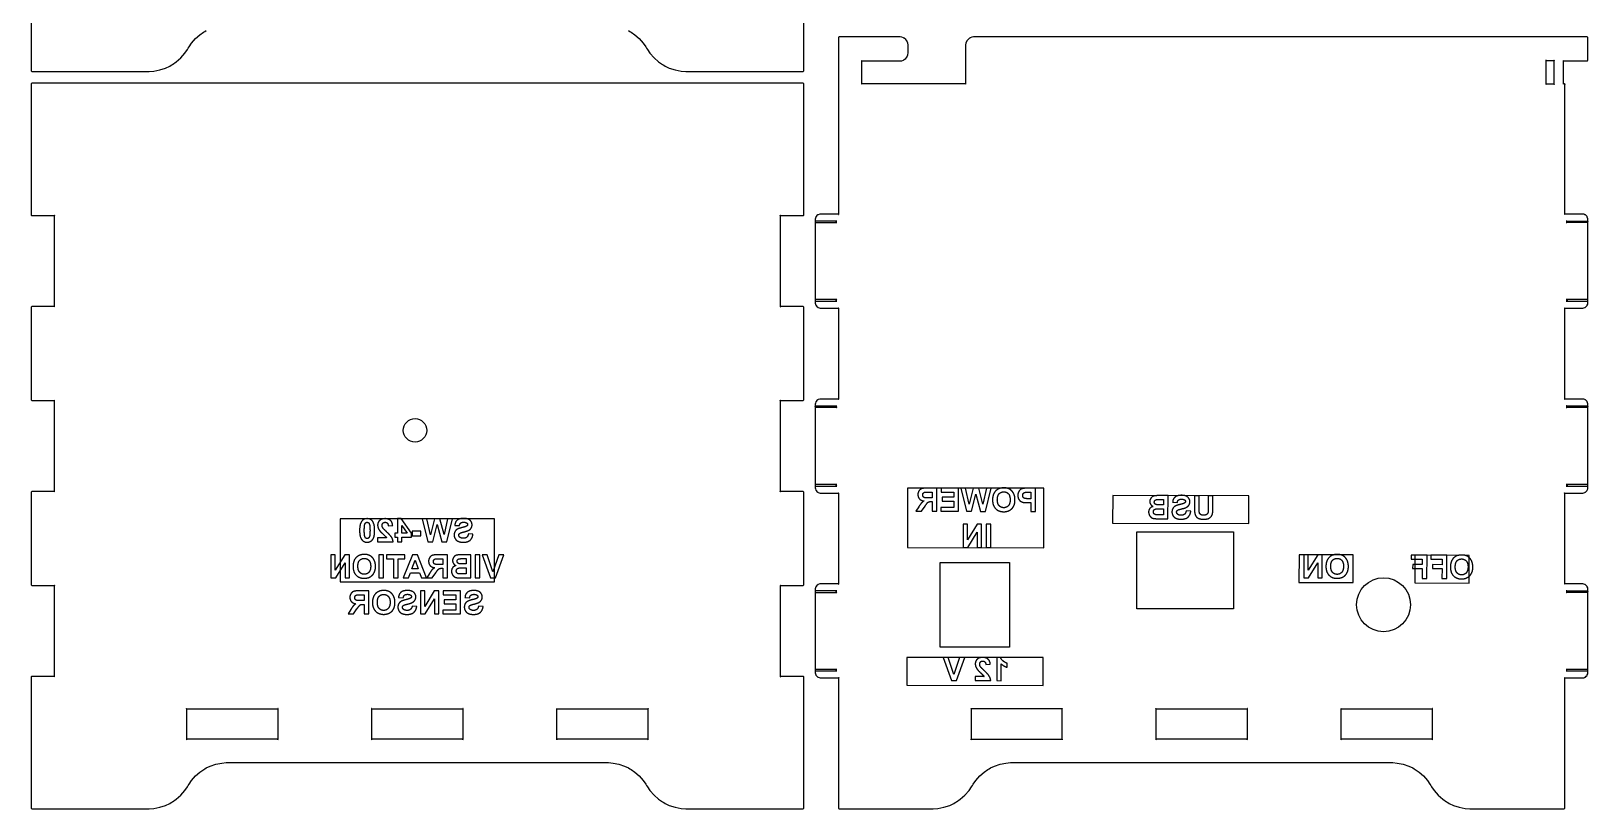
# Model space of a CAD drawing. Header units: millimetres. Extents: x 10 to 212, y 10 to 409.
# Drawn here: x 10 to 211.9, y 10 to 111 of the extents above; entities that cross this region are included whole.
import ezdxf

# ---------------------------------------------------------------- set-up
doc = ezdxf.new("R2010")
doc.units = ezdxf.units.MM
doc.layers.get('0').update_dxf_attribs({"linetype": 'CONTINUOUS'})

msp = doc.modelspace()

# ---------------------------------------------------------------- linework, layer by layer
for p, q in [((127.46, 51.63), (126.19, 51.63)), ((126.39, 51.13), (126.86, 51.13)), ((126.86, 51.13), (126.86, 50.36)), ((127.46, 48.63), (127.46, 51.63)), ((130.26, 51.63), (128.04, 51.63)), ((128.04, 51.63), (128.04, 51.12)), ((128.04, 51.12), (129.66, 51.12)), ((129.66, 51.12), (129.65, 50.46)), ((130.26, 48.63), (130.26, 51.63)), ((131.18, 51.63), (130.57, 51.63)), ((130.57, 51.63), (131.3, 48.63)), ((131.64, 49.53), (131.18, 51.63)), ((132.17, 51.63), (131.64, 49.53)), ((131.94, 48.63), (132.54, 50.87)), ((132.89, 51.62), (132.17, 51.63)), ((132.54, 50.87), (133.13, 48.62)), ((133.43, 49.56), (132.89, 51.62)), ((133.89, 51.62), (133.43, 49.56)), ((133.79, 48.62), (134.51, 51.62)), ((134.51, 51.62), (133.89, 51.62)), ((140.27, 51.61), (139.3, 51.62)), ((139.37, 51.11), (139.67, 51.11)), ((139.67, 51.11), (139.67, 50.26)), ((140.27, 48.61), (140.27, 51.61)), ((157.45, 50.66), (156.25, 50.66)), ((157.44, 47.66), (157.45, 50.66)), ((160.89, 50.65), (160.88, 49.07)), ((161.49, 50.65), (160.89, 50.65)), ((161.49, 48.99), (161.49, 50.65)), ((163.28, 50.64), (162.67, 50.64)), ((162.67, 50.64), (162.67, 49.02)), ((163.27, 49.04), (163.28, 50.64)), ((125.13, 49.22), (124.76, 48.64)), ((124.76, 48.64), (125.49, 48.64)), ((125.49, 48.64), (125.93, 49.29)), ((126.86, 50.36), (126.41, 50.37)), ((126.73, 49.89), (126.86, 49.89)), ((126.86, 49.89), (126.85, 48.63)), ((126.85, 48.63), (127.46, 48.63)), ((129.65, 49.13), (127.98, 49.14)), ((127.98, 49.14), (127.98, 48.63)), ((127.98, 48.63), (130.26, 48.63)), ((129.65, 50.46), (128.15, 50.46)), ((128.15, 50.46), (128.15, 49.95)), ((128.15, 49.95), (129.65, 49.95)), ((129.65, 49.95), (129.65, 49.13)), ((131.3, 48.63), (131.94, 48.63)), ((133.13, 48.62), (133.79, 48.62)), ((139.27, 49.75), (139.66, 49.75)), ((139.67, 50.26), (139.33, 50.26)), ((139.66, 49.75), (139.66, 48.62)), ((139.66, 48.62), (140.27, 48.61)), ((156.35, 48.96), (156.84, 48.96)), ((156.84, 49.46), (156.44, 49.46)), ((156.5, 50.16), (156.84, 50.16)), ((156.84, 50.16), (156.84, 49.46)), ((156.84, 48.96), (156.84, 48.16)), ((158.05, 49.8), (158.65, 49.77)), ((160.4, 48.63), (159.81, 48.68)), ((56.31, 46.73), (56.89, 46.79)), ((58.01, 47.67), (57.53, 47.67)), ((57.53, 47.67), (57.53, 45.77)), ((59.31, 45.77), (58.01, 47.67)), ((58.08, 45.77), (58.08, 46.8)), ((58.08, 46.8), (58.77, 45.77)), ((61.32, 47.66), (60.71, 47.66)), ((60.71, 47.66), (61.43, 44.66)), ((61.78, 45.57), (61.32, 47.66)), ((62.3, 47.66), (61.78, 45.57)), ((62.08, 44.66), (62.67, 46.9)), ((63.02, 47.66), (62.3, 47.66)), ((62.67, 46.9), (63.27, 44.66)), ((63.57, 45.6), (63.02, 47.66)), ((64.02, 47.66), (63.57, 45.6)), ((63.93, 44.66), (64.64, 47.66)), ((64.64, 47.66), (64.02, 47.66)), ((64.95, 46.8), (65.55, 46.78)), ((131.46, 46.94), (130.89, 46.95)), ((130.89, 46.95), (130.89, 43.95)), ((132.69, 46.94), (131.45, 44.94)), ((131.45, 44.94), (131.46, 46.94)), ((133.27, 46.94), (132.69, 46.94)), ((133.27, 43.94), (133.27, 46.94)), ((133.86, 46.94), (133.85, 43.94)), ((134.46, 46.94), (133.86, 46.94)), ((134.46, 43.94), (134.46, 46.94)), ((156.84, 48.16), (156.28, 48.16)), ((156.42, 47.66), (157.44, 47.66)), ((54.94, 45.2), (54.94, 44.66)), ((56.08, 45.2), (54.94, 45.2)), ((54.94, 44.66), (56.95, 44.66)), ((57.53, 45.77), (57.16, 45.77)), ((57.16, 45.77), (57.16, 45.27)), ((57.16, 45.27), (57.53, 45.27)), ((57.53, 45.27), (57.53, 44.66)), ((57.53, 44.66), (58.08, 44.66)), ((58.77, 45.77), (58.08, 45.77)), ((58.08, 44.66), (58.08, 45.27)), ((58.08, 45.27), (59.31, 45.27)), ((59.31, 45.27), (59.31, 45.77)), ((60.55, 46.04), (59.42, 46.04)), ((59.42, 46.04), (59.42, 45.46)), ((59.42, 45.46), (60.55, 45.46)), ((60.55, 45.46), (60.55, 46.04)), ((61.43, 44.66), (62.08, 44.66)), ((63.27, 44.66), (63.93, 44.66)), ((67.3, 45.64), (66.71, 45.7)), ((131.5, 43.94), (132.71, 45.9)), ((132.71, 45.9), (132.71, 43.94)), ((49.45, 42.98), (48.89, 42.98)), ((48.89, 42.98), (48.89, 39.98)), ((50.68, 42.98), (49.45, 40.98)), ((49.45, 40.98), (49.45, 42.98)), ((51.27, 42.98), (50.68, 42.98)), ((51.27, 39.98), (51.27, 42.98)), ((55.72, 42.98), (55.11, 42.98)), ((55.11, 42.98), (55.11, 39.98)), ((55.72, 39.98), (55.72, 42.98)), ((58.48, 42.98), (56.09, 42.98)), ((56.09, 42.98), (56.09, 42.47)), ((56.09, 42.47), (56.98, 42.47)), ((56.98, 42.47), (56.98, 39.98)), ((57.59, 39.98), (57.59, 42.47)), ((57.59, 42.47), (58.48, 42.47)), ((59.47, 42.98), (58.27, 39.98)), ((58.48, 42.47), (58.48, 42.98)), ((60.11, 42.98), (59.47, 42.98)), ((61.28, 39.98), (60.11, 42.98)), ((64, 42.98), (62.73, 42.98)), ((62.92, 42.47), (63.4, 42.47)), ((63.4, 42.47), (63.4, 41.71)), ((64, 39.98), (64, 42.98)), ((67.03, 42.98), (65.83, 42.98)), ((66.07, 42.48), (66.42, 42.48)), ((66.42, 42.48), (66.42, 41.79)), ((67.03, 39.98), (67.03, 42.98)), ((68.21, 42.98), (67.61, 42.98)), ((67.61, 42.98), (67.61, 39.98)), ((68.21, 39.98), (68.21, 42.98)), ((69.15, 42.98), (68.5, 42.98)), ((68.5, 42.98), (69.58, 39.98)), ((69.88, 40.76), (69.15, 42.98)), ((70.64, 42.98), (69.88, 40.76)), ((70.22, 39.98), (71.3, 42.98)), ((71.3, 42.98), (70.64, 42.98)), ((130.89, 43.95), (131.5, 43.94)), ((132.71, 43.94), (133.27, 43.94)), ((133.85, 43.94), (134.46, 43.94)), ((175.07, 42.99), (175.06, 39.99)), ((175.63, 42.99), (175.07, 42.99)), ((175.63, 40.98), (175.63, 42.99)), ((176.86, 42.98), (175.63, 40.98)), ((177.45, 42.98), (176.86, 42.98)), ((177.44, 39.98), (177.45, 42.98)), ((191.04, 42.91), (188.98, 42.92)), ((188.98, 42.92), (188.98, 42.41)), ((188.98, 42.41), (190.43, 42.41)), ((190.43, 42.41), (190.43, 41.7)), ((191.03, 39.91), (191.04, 42.91)), ((193.6, 42.91), (191.54, 42.91)), ((191.54, 42.91), (191.54, 42.41)), ((191.54, 42.41), (192.99, 42.4)), ((192.99, 42.4), (192.99, 41.69)), ((193.59, 39.91), (193.6, 42.91)), ((49.5, 39.98), (50.71, 41.94)), ((50.71, 41.94), (50.71, 39.98)), ((58.93, 39.98), (59.19, 40.66)), ((59.19, 40.66), (60.39, 40.66)), ((59.39, 41.17), (59.8, 42.28)), ((60.21, 41.17), (59.39, 41.17)), ((59.8, 42.28), (60.21, 41.17)), ((60.39, 40.66), (60.64, 39.98)), ((61.67, 40.57), (61.3, 39.98)), ((62.03, 39.98), (62.47, 40.63)), ((63.4, 41.71), (62.95, 41.71)), ((63.27, 41.23), (63.4, 41.23)), ((63.4, 41.23), (63.4, 39.98)), ((66.42, 40.49), (65.86, 40.49)), ((65.93, 41.29), (66.42, 41.29)), ((66.42, 41.79), (66.03, 41.79)), ((66.42, 41.29), (66.42, 40.49)), ((175.67, 39.99), (176.89, 41.94)), ((176.89, 41.94), (176.88, 39.98)), ((189.18, 41.7), (189.17, 41.2)), ((189.17, 41.2), (190.43, 41.19)), ((190.43, 41.7), (189.18, 41.7)), ((190.43, 41.19), (190.42, 39.92)), ((191.74, 41.7), (191.73, 41.19)), ((191.73, 41.19), (192.99, 41.18)), ((192.99, 41.69), (191.74, 41.7)), ((192.99, 41.18), (192.98, 39.91)), ((48.89, 39.98), (49.5, 39.98)), ((50.71, 39.98), (51.27, 39.98)), ((55.11, 39.98), (55.72, 39.98)), ((56.98, 39.98), (57.59, 39.98)), ((58.27, 39.98), (58.93, 39.98)), ((60.64, 39.98), (61.28, 39.98)), ((61.3, 39.98), (62.03, 39.98)), ((63.4, 39.98), (64, 39.98)), ((66.01, 39.98), (67.03, 39.98)), ((67.61, 39.98), (68.21, 39.98)), ((69.58, 39.98), (70.22, 39.98)), ((175.06, 39.99), (175.67, 39.99)), ((176.88, 39.98), (177.44, 39.98)), ((190.42, 39.92), (191.03, 39.91)), ((192.98, 39.91), (193.59, 39.91)), ((53.8, 38.3), (52.52, 38.3)), ((52.72, 37.79), (53.19, 37.79)), ((53.19, 37.03), (52.74, 37.03)), ((53.07, 36.55), (53.19, 36.55)), ((53.19, 37.79), (53.19, 37.03)), ((53.19, 36.55), (53.19, 35.3)), ((53.8, 35.3), (53.8, 38.3)), ((57.65, 37.44), (58.26, 37.41)), ((61.06, 38.3), (60.49, 38.3)), ((60.49, 38.3), (60.49, 35.3)), ((62.28, 38.3), (61.06, 36.29)), ((61.06, 36.29), (61.06, 38.3)), ((61.1, 35.3), (62.31, 37.25)), ((62.87, 38.3), (62.28, 38.3)), ((62.31, 37.25), (62.31, 35.3)), ((62.87, 35.3), (62.87, 38.3)), ((65.67, 38.3), (63.45, 38.3)), ((63.45, 38.3), (63.45, 37.79)), ((63.45, 37.79), (65.07, 37.79)), ((65.07, 37.13), (63.56, 37.13)), ((63.56, 37.13), (63.56, 36.62)), ((63.56, 36.62), (65.07, 36.62)), ((65.07, 37.79), (65.07, 37.13)), ((65.07, 36.62), (65.07, 35.8)), ((65.67, 35.3), (65.67, 38.3)), ((66.27, 37.44), (66.88, 37.41)), ((51.46, 35.88), (51.1, 35.3)), ((51.1, 35.3), (51.82, 35.3)), ((51.82, 35.3), (52.26, 35.95)), ((53.19, 35.3), (53.8, 35.3)), ((60.01, 36.27), (59.42, 36.33)), ((60.49, 35.3), (61.1, 35.3)), ((62.31, 35.3), (62.87, 35.3)), ((65.07, 35.8), (63.39, 35.8)), ((63.39, 35.8), (63.39, 35.3)), ((63.39, 35.3), (65.67, 35.3)), ((68.62, 36.27), (68.03, 36.33)), ((128.93, 29.66), (128.28, 29.66)), ((128.28, 29.66), (129.35, 26.66)), ((129.66, 27.44), (128.93, 29.66)), ((130.42, 29.66), (129.66, 27.44)), ((130, 26.66), (131.08, 29.65)), ((131.08, 29.65), (130.42, 29.66)), ((133.82, 28.72), (134.4, 28.77)), ((135.72, 29.66), (135.25, 29.66)), ((135.25, 29.66), (135.25, 26.65)), ((135.82, 26.64), (135.82, 28.81)), ((136.57, 28.37), (136.57, 28.9)), ((129.35, 26.66), (130, 26.66)), ((132.44, 27.19), (132.44, 26.65)), ((133.59, 27.18), (132.44, 27.19)), ((132.44, 26.65), (134.46, 26.65)), ((135.25, 26.65), (135.82, 26.64))]:
    msp.add_line(p, q)
for points in [[(10, 122.8), (10, 105.8), (10, 105.78), (10.03, 105.73), (10.08, 105.7), (10.1, 105.7), (13.1, 105.7), (25.1, 105.7), (25.3, 105.7), (25.9, 105.75), (26.68, 105.91), (27.43, 106.16), (27.98, 106.42), (28.15, 106.52), (28.32, 106.62), (28.81, 106.96), (29.41, 107.49), (29.94, 108.09), (30.28, 108.58), (30.38, 108.75), (30.48, 108.92), (30.81, 109.39), (31.32, 109.97), (31.9, 110.48), (32.37, 110.81), (32.54, 110.91), (32.71, 111.01)], [(87.49, 111.01), (87.66, 110.91), (87.83, 110.81), (88.3, 110.48), (88.88, 109.97), (89.39, 109.39), (89.72, 108.92), (89.82, 108.75), (89.92, 108.58), (90.26, 108.09), (90.79, 107.49), (91.38, 106.96), (91.88, 106.62), (92.05, 106.52), (92.22, 106.42), (92.77, 106.16), (93.52, 105.91), (94.3, 105.75), (94.9, 105.7), (95.1, 105.7), (107.1, 105.7), (110.1, 105.7), (110.12, 105.7), (110.17, 105.73), (110.2, 105.78), (110.2, 105.8), (110.2, 122.8)]]:
    msp.add_lwpolyline(points)
for points in [[(208.89, 27), (208.9, 27), (211.2, 27), (211.24, 27), (211.38, 27.02), (211.52, 27.08), (211.55, 27.09), (211.58, 27.11), (211.69, 27.21), (211.79, 27.32), (211.81, 27.35), (211.82, 27.38), (211.88, 27.52), (211.9, 27.66), (211.9, 27.7), (211.9, 28), (211.9, 38.2), (211.9, 38.18), (211.87, 38.13), (211.82, 38.1), (211.8, 38.1), (209.1, 38.1), (209.11, 38.1), (209.15, 38.11), (209.15, 38.11), (209.15, 38.12), (209.18, 38.15), (209.19, 38.15), (209.19, 38.15), (209.2, 38.19), (209.2, 38.2), (209.2, 38.21), (209.19, 38.25), (209.19, 38.25), (209.18, 38.25), (209.15, 38.28), (209.15, 38.29), (209.15, 38.29), (209.11, 38.3), (209.1, 38.3), (211.8, 38.3), (211.82, 38.3), (211.87, 38.27), (211.9, 38.22), (211.9, 38.2), (211.9, 38.5), (211.9, 38.55), (211.88, 38.68), (211.82, 38.82), (211.81, 38.85), (211.79, 38.88), (211.69, 39), (211.58, 39.09), (211.55, 39.11), (211.52, 39.12), (211.38, 39.18), (211.24, 39.2), (211.2, 39.2), (208.9, 39.2), (208.9, 51), (208.89, 51), (208.86, 51.01), (208.86, 51.04), (208.88, 51.04), (208.9, 51.01), (208.9, 51), (211.2, 51), (211.24, 51), (211.38, 51.02), (211.52, 51.08), (211.55, 51.09), (211.58, 51.11), (211.69, 51.2), (211.79, 51.32), (211.81, 51.35), (211.82, 51.38), (211.88, 51.52), (211.9, 51.66), (211.9, 51.7), (211.9, 52), (211.9, 62.2), (211.9, 62.18), (211.87, 62.13), (211.82, 62.1), (211.8, 62.1), (209.1, 62.1), (209.11, 62.1), (209.15, 62.11), (209.15, 62.11), (209.15, 62.12), (209.18, 62.15), (209.19, 62.15), (209.19, 62.15), (209.2, 62.19), (209.2, 62.2), (209.2, 62.21), (209.19, 62.25), (209.19, 62.25), (209.18, 62.25), (209.15, 62.28), (209.15, 62.29), (209.15, 62.29), (209.11, 62.3), (209.1, 62.3), (211.8, 62.3), (211.82, 62.3), (211.87, 62.27), (211.9, 62.22), (211.9, 62.2), (211.9, 62.5), (211.9, 62.59), (211.82, 62.82), (211.81, 62.85), (211.79, 62.88), (211.69, 63), (211.58, 63.09), (211.55, 63.11), (211.52, 63.12), (211.38, 63.18), (211.24, 63.2), (211.2, 63.2), (208.9, 63.2), (208.9, 75), (211.2, 75), (211.24, 75), (211.38, 75.02), (211.52, 75.08), (211.55, 75.09), (211.58, 75.11), (211.69, 75.21), (211.79, 75.32), (211.81, 75.35), (211.82, 75.38), (211.88, 75.52), (211.9, 75.66), (211.9, 75.7), (211.9, 76), (211.9, 76.02), (211.87, 76.07), (211.82, 76.1), (211.8, 76.1), (209.1, 76.1), (209.11, 76.1), (209.15, 76.09), (209.15, 76.09), (209.15, 76.09), (209.18, 76.05), (209.19, 76.05), (209.19, 76.05), (209.2, 76.01), (209.2, 76), (209.2, 75.99), (209.19, 75.95), (209.19, 75.95), (209.18, 75.95), (209.15, 75.92), (209.15, 75.91), (209.15, 75.91), (209.11, 75.9), (209.1, 75.9), (211.8, 75.9), (211.82, 75.9), (211.87, 75.93), (211.9, 75.98), (211.9, 76), (211.9, 86.2), (211.9, 86.18), (211.87, 86.13), (211.82, 86.1), (211.8, 86.1), (209.1, 86.1), (209.11, 86.1), (209.15, 86.11), (209.15, 86.11), (209.15, 86.12), (209.18, 86.15), (209.19, 86.15), (209.19, 86.15), (209.2, 86.19), (209.2, 86.2), (209.2, 86.21), (209.19, 86.25), (209.19, 86.25), (209.18, 86.25), (209.15, 86.29), (209.15, 86.29), (209.15, 86.29), (209.11, 86.3), (209.1, 86.3), (211.8, 86.3), (211.82, 86.3), (211.87, 86.27), (211.9, 86.22), (211.9, 86.2), (211.9, 86.5), (211.9, 86.59), (211.82, 86.82), (211.81, 86.85), (211.79, 86.88), (211.69, 87), (211.58, 87.09), (211.55, 87.11), (211.52, 87.12), (211.38, 87.18), (211.24, 87.2), (211.2, 87.2), (208.9, 87.2), (208.89, 87.2), (208.86, 87.19), (208.86, 87.16), (208.88, 87.16), (208.9, 87.19), (208.9, 87.2), (208.9, 104.1), (208.9, 104.03), (208.9, 104.04), (208.87, 104.1), (208.82, 104.12), (208.8, 104.12), (208.75, 104.12), (208.75, 107.08), (208.75, 107.09), (208.73, 107.12), (208.71, 107.11), (208.71, 107.09), (208.74, 107.08), (208.75, 107.08), (211.8, 107.08), (211.82, 107.08), (211.87, 107.11), (211.9, 107.16), (211.9, 107.18), (211.9, 110.1), (211.9, 110.12), (211.87, 110.17), (211.82, 110.2), (211.8, 110.2), (132.3, 110.2), (132.23, 110.2), (132.01, 110.16), (131.79, 110.08), (131.75, 110.05), (131.71, 110.03), (131.52, 109.88), (131.37, 109.69), (131.35, 109.65), (131.32, 109.61), (131.24, 109.39), (131.2, 109.17), (131.2, 109.1), (131.2, 104.12), (117.75, 104.12), (117.74, 104.12), (117.71, 104.11), (117.71, 104.09), (117.73, 104.08), (117.75, 104.12), (117.75, 104.12), (117.75, 107.08), (122.65, 107.08), (122.72, 107.08), (122.94, 107.11), (123.16, 107.2), (123.2, 107.22), (123.24, 107.25), (123.43, 107.4), (123.58, 107.58), (123.6, 107.63), (123.63, 107.67), (123.71, 107.89), (123.75, 108.11), (123.75, 108.18), (123.75, 109.1), (123.75, 109.17), (123.71, 109.39), (123.63, 109.61), (123.6, 109.65), (123.58, 109.69), (123.43, 109.88), (123.24, 110.03), (123.2, 110.05), (123.16, 110.08), (122.94, 110.16), (122.72, 110.2), (122.65, 110.2), (114.8, 110.2), (114.78, 110.2), (114.73, 110.17), (114.7, 110.12), (114.7, 110.1), (114.7, 104.1), (114.7, 87.2), (112.4, 87.2), (112.31, 87.2), (112.08, 87.12), (112.05, 87.11), (112.02, 87.09), (111.91, 87), (111.81, 86.88), (111.79, 86.85), (111.78, 86.82), (111.72, 86.68), (111.7, 86.54), (111.7, 86.5), (111.7, 86.2), (111.7, 86.18), (111.73, 86.13), (111.78, 86.1), (111.8, 86.1), (114.5, 86.1), (114.49, 86.1), (114.45, 86.11), (114.45, 86.11), (114.45, 86.12), (114.41, 86.15), (114.41, 86.15), (114.41, 86.15), (114.4, 86.19), (114.4, 86.2), (114.4, 86.21), (114.41, 86.25), (114.41, 86.25), (114.41, 86.25), (114.45, 86.29), (114.45, 86.29), (114.45, 86.29), (114.49, 86.3), (114.5, 86.3), (111.8, 86.3), (111.78, 86.3), (111.73, 86.27), (111.7, 86.22), (111.7, 86.2), (111.7, 76), (111.7, 75.7), (111.7, 75.66), (111.72, 75.52), (111.78, 75.38), (111.79, 75.35), (111.81, 75.32), (111.91, 75.21), (112.02, 75.11), (112.05, 75.09), (112.08, 75.08), (112.32, 75), (112.4, 75), (114.7, 75), (114.7, 75.01), (114.71, 75.04), (114.74, 75.04), (114.74, 75.02), (114.71, 75), (114.7, 75), (114.7, 63.2), (112.4, 63.2), (112.31, 63.2), (112.08, 63.12), (112.05, 63.11), (112.02, 63.09), (111.91, 63), (111.81, 62.88), (111.79, 62.85), (111.78, 62.82), (111.72, 62.68), (111.7, 62.55), (111.7, 62.5), (111.7, 62.2), (111.7, 62.22), (111.73, 62.27), (111.78, 62.3), (111.8, 62.3), (114.5, 62.3), (114.49, 62.3), (114.45, 62.29), (114.45, 62.29), (114.45, 62.28), (114.41, 62.25), (114.41, 62.25), (114.41, 62.25), (114.4, 62.21), (114.4, 62.2), (114.4, 62.19), (114.41, 62.15), (114.41, 62.15), (114.41, 62.15), (114.45, 62.12), (114.45, 62.11), (114.45, 62.11), (114.49, 62.1), (114.5, 62.1), (111.8, 62.1), (111.78, 62.1), (111.73, 62.13), (111.7, 62.18), (111.7, 62.2), (111.7, 52), (111.7, 51.98), (111.73, 51.93), (111.78, 51.9), (111.8, 51.9), (114.5, 51.9), (114.49, 51.9), (114.45, 51.91), (114.45, 51.91), (114.45, 51.92), (114.41, 51.95), (114.41, 51.95), (114.41, 51.95), (114.4, 51.99), (114.4, 52), (114.4, 52.01), (114.41, 52.05), (114.41, 52.05), (114.41, 52.05), (114.45, 52.09), (114.45, 52.09), (114.45, 52.09), (114.49, 52.1), (114.5, 52.1), (111.8, 52.1), (111.78, 52.1), (111.73, 52.07), (111.7, 52.02), (111.7, 52), (111.7, 51.7), (111.7, 51.66), (111.72, 51.52), (111.78, 51.38), (111.79, 51.35), (111.81, 51.32), (111.91, 51.2), (112.02, 51.11), (112.05, 51.09), (112.08, 51.08), (112.32, 51), (112.4, 51), (114.7, 51), (114.7, 51.01), (114.71, 51.04), (114.74, 51.04), (114.74, 51.01), (114.71, 51), (114.7, 51), (114.7, 39.2), (112.4, 39.2), (112.31, 39.2), (112.08, 39.12), (112.05, 39.11), (112.02, 39.09), (111.91, 39), (111.81, 38.88), (111.79, 38.85), (111.78, 38.82), (111.72, 38.68), (111.7, 38.55), (111.7, 38.5), (111.7, 38.2), (111.7, 38.18), (111.73, 38.13), (111.78, 38.1), (111.8, 38.1), (114.5, 38.1), (114.49, 38.1), (114.45, 38.11), (114.45, 38.11), (114.45, 38.12), (114.41, 38.15), (114.41, 38.15), (114.41, 38.15), (114.4, 38.19), (114.4, 38.2), (114.4, 38.21), (114.41, 38.25), (114.41, 38.25), (114.41, 38.25), (114.45, 38.28), (114.45, 38.29), (114.45, 38.29), (114.49, 38.3), (114.5, 38.3), (111.8, 38.3), (111.78, 38.3), (111.73, 38.27), (111.7, 38.22), (111.7, 38.2), (111.7, 28), (111.7, 27.7), (111.7, 27.66), (111.72, 27.52), (111.78, 27.38), (111.79, 27.35), (111.81, 27.32), (111.91, 27.21), (112.02, 27.11), (112.05, 27.09), (112.08, 27.08), (112.32, 27), (112.4, 27), (114.7, 27), (114.7, 27.01), (114.71, 27.04), (114.74, 27.04), (114.74, 27.02), (114.71, 27), (114.7, 27), (114.7, 10.1), (114.7, 10.08), (114.73, 10.03), (114.78, 10), (114.8, 10), (126.8, 10), (127, 10), (127.6, 10.05), (128.38, 10.21), (129.13, 10.46), (129.68, 10.72), (129.85, 10.82), (130.02, 10.92), (130.51, 11.26), (131.11, 11.79), (131.64, 12.39), (131.98, 12.88), (132.08, 13.05), (132.18, 13.22), (132.51, 13.69), (133.02, 14.27), (133.6, 14.78), (134.07, 15.11), (134.24, 15.21), (134.41, 15.31), (134.94, 15.55), (135.66, 15.8), (136.42, 15.95), (137, 16), (137.19, 16), (186.41, 16), (186.6, 16), (187.18, 15.95), (187.93, 15.8), (188.66, 15.55), (189.19, 15.31), (189.36, 15.21), (189.52, 15.11), (190, 14.78), (190.58, 14.27), (191.09, 13.69), (191.42, 13.22), (191.52, 13.05), (191.62, 12.88), (191.96, 12.39), (192.49, 11.79), (193.09, 11.26), (193.58, 10.92), (193.75, 10.82), (193.92, 10.72), (194.47, 10.46), (195.22, 10.21), (196, 10.05), (196.6, 10), (196.8, 10), (208.8, 10), (208.82, 10), (208.87, 10.03), (208.9, 10.08), (208.9, 10.1), (208.9, 27), (208.9, 27.01), (208.88, 27.04), (208.86, 27.04), (208.86, 27.02)], [(117.71, 107.09), (117.74, 107.08), (117.75, 107.08), (117.75, 107.09), (117.73, 107.12), (117.71, 107.11)], [(207, 107.15), (207.5, 107.15), (207.5, 107.16), (207.51, 107.19), (207.54, 107.19), (207.54, 107.16), (207.51, 107.15), (207.5, 107.15), (207.5, 104.05), (207.51, 104.05), (207.54, 104.04), (207.54, 104.01), (207.51, 104.01), (207.5, 104.04), (207.5, 104.05), (206.5, 104.05), (206.5, 104.04), (206.49, 104.01), (206.46, 104.01), (206.46, 104.04), (206.49, 104.05), (206.5, 104.05), (206.5, 107.15), (206.5, 107.16), (206.49, 107.19), (206.46, 107.19), (206.46, 107.16), (206.49, 107.15), (206.5, 107.15)], [(13.1, 10), (25.1, 10), (25.3, 10), (25.9, 10.05), (26.68, 10.21), (27.43, 10.46), (27.98, 10.72), (28.15, 10.82), (28.32, 10.92), (28.81, 11.26), (29.41, 11.79), (29.94, 12.39), (30.28, 12.88), (30.38, 13.05), (30.48, 13.22), (30.81, 13.69), (31.32, 14.27), (31.9, 14.78), (32.38, 15.11), (32.54, 15.21), (32.71, 15.31), (33.24, 15.55), (33.96, 15.8), (34.72, 15.95), (35.3, 16), (35.49, 16), (84.71, 16), (84.9, 16), (85.48, 15.95), (86.23, 15.8), (86.96, 15.55), (87.49, 15.31), (87.66, 15.21), (87.82, 15.11), (88.3, 14.78), (88.88, 14.27), (89.39, 13.69), (89.72, 13.22), (89.82, 13.05), (89.92, 12.88), (90.26, 12.39), (90.79, 11.79), (91.38, 11.26), (91.88, 10.92), (92.05, 10.82), (92.22, 10.72), (92.77, 10.46), (93.52, 10.21), (94.3, 10.05), (94.9, 10), (95.1, 10), (107.1, 10), (110.1, 10), (110.12, 10), (110.17, 10.03), (110.2, 10.08), (110.2, 10.1), (110.2, 27.1), (110.2, 27.12), (110.17, 27.17), (110.12, 27.2), (110.1, 27.2), (107.2, 27.2), (107.2, 39), (107.19, 39), (107.16, 39.02), (107.16, 39.04), (107.19, 39.04), (107.2, 39.01), (107.2, 39), (110.1, 39), (110.12, 39), (110.17, 39.03), (110.2, 39.08), (110.2, 39.1), (110.2, 51.1), (110.2, 51.12), (110.17, 51.17), (110.12, 51.2), (110.1, 51.2), (107.2, 51.2), (107.2, 51.19), (107.19, 51.16), (107.16, 51.16), (107.16, 51.19), (107.19, 51.2), (107.2, 51.2), (107.2, 63), (107.19, 63), (107.16, 63.01), (107.16, 63.04), (107.19, 63.04), (107.2, 63.01), (107.2, 63), (110.1, 63), (110.12, 63), (110.17, 63.03), (110.2, 63.08), (110.2, 63.1), (110.2, 75.1), (110.2, 75.12), (110.17, 75.17), (110.12, 75.2), (110.1, 75.2), (107.2, 75.2), (107.19, 75.2), (107.16, 75.19), (107.16, 75.16), (107.19, 75.16), (107.2, 75.19), (107.2, 75.2), (107.2, 87), (107.19, 87), (107.16, 87.01), (107.16, 87.04), (107.19, 87.04), (107.2, 87.01), (107.2, 87), (110.1, 87), (110.12, 87), (110.17, 87.03), (110.2, 87.08), (110.2, 87.1), (110.2, 104.1), (110.2, 104.12), (110.17, 104.17), (110.12, 104.2), (110.1, 104.2), (107.1, 104.2), (13.1, 104.2), (10.1, 104.2), (10.08, 104.2), (10.03, 104.17), (10, 104.12), (10, 104.1), (10, 87.1), (10, 87.08), (10.03, 87.03), (10.08, 87), (10.1, 87), (13, 87), (13, 87.01), (13.01, 87.04), (13.04, 87.04), (13.04, 87.01), (13.01, 87), (13, 87), (13, 75.2), (10.1, 75.2), (10.08, 75.2), (10.03, 75.17), (10, 75.12), (10, 75.1), (10, 63.1), (10, 63.08), (10.03, 63.03), (10.08, 63), (10.1, 63), (13, 63), (13, 51.2), (10.1, 51.2), (10.08, 51.2), (10.03, 51.17), (10, 51.12), (10, 51.1), (10, 39.1), (10, 39.08), (10.03, 39.03), (10.08, 39), (10.1, 39), (13, 39), (13, 39.01), (13.01, 39.04), (13.04, 39.04), (13.04, 39.02), (13.01, 39), (13, 39), (13, 27.2), (13, 27.19), (13.01, 27.16), (13.04, 27.16), (13.04, 27.19), (13.01, 27.2), (13, 27.2), (10.1, 27.2), (10.08, 27.2), (10.03, 27.17), (10, 27.12), (10, 27.1), (10, 10.1), (10, 10.08), (10.03, 10.03), (10.08, 10), (10.1, 10)], [(131.2, 104.12), (131.2, 104.12), (131.21, 104.08), (131.24, 104.09), (131.24, 104.11), (131.21, 104.12)], [(208.75, 104.12), (208.75, 104.12), (208.74, 104.12), (208.71, 104.11), (208.71, 104.09), (208.73, 104.08)], [(114.7, 87.19), (114.71, 87.16), (114.74, 87.16), (114.74, 87.19), (114.71, 87.2), (114.7, 87.2)], [(13.01, 75.2), (13, 75.2), (13, 75.19), (13.01, 75.16), (13.04, 75.16), (13.04, 75.19)], [(111.8, 75.9), (114.5, 75.9), (114.49, 75.9), (114.45, 75.91), (114.45, 75.91), (114.45, 75.92), (114.41, 75.95), (114.41, 75.95), (114.41, 75.95), (114.4, 75.99), (114.4, 76), (114.4, 76.01), (114.41, 76.05), (114.41, 76.05), (114.41, 76.05), (114.45, 76.09), (114.45, 76.09), (114.45, 76.09), (114.49, 76.1), (114.5, 76.1), (111.8, 76.1), (111.78, 76.1), (111.73, 76.07), (111.7, 76.02), (111.7, 76), (111.7, 75.98), (111.73, 75.93), (111.78, 75.9)], [(208.9, 75), (208.9, 75.01), (208.88, 75.04), (208.86, 75.04), (208.86, 75.02), (208.89, 75)], [(13, 63.01), (13, 63), (13.01, 63), (13.04, 63.01), (13.04, 63.04), (13.01, 63.04)], [(114.74, 63.16), (114.74, 63.19), (114.71, 63.2), (114.7, 63.2), (114.7, 63.19), (114.71, 63.16)], [(208.86, 63.19), (208.86, 63.16), (208.88, 63.16), (208.9, 63.19), (208.9, 63.2), (208.89, 63.2)], [(13, 51.19), (13.01, 51.16), (13.04, 51.16), (13.04, 51.19), (13.01, 51.2), (13, 51.2)], [(123.67, 43.92), (141.35, 43.89), (141.36, 51.61), (123.68, 51.64)], [(150.26, 47.07), (167.94, 47.03), (167.94, 50.63), (150.27, 50.67)], [(209.1, 52.1), (209.11, 52.1), (209.15, 52.09), (209.15, 52.09), (209.15, 52.09), (209.18, 52.05), (209.19, 52.05), (209.19, 52.05), (209.2, 52.01), (209.2, 52), (209.2, 51.99), (209.19, 51.95), (209.19, 51.95), (209.18, 51.95), (209.15, 51.92), (209.15, 51.91), (209.15, 51.91), (209.11, 51.9), (209.1, 51.9), (211.8, 51.9), (211.82, 51.9), (211.87, 51.93), (211.9, 51.98), (211.9, 52), (211.9, 52.02), (211.87, 52.07), (211.82, 52.1), (211.8, 52.1)], [(50.09, 39.45), (70.09, 39.45), (70.09, 47.66), (50.09, 47.66)], [(165.93, 35.97), (153.4, 35.97), (153.4, 45.97), (165.93, 45.97)], [(174.43, 39.39), (181.46, 39.37), (181.47, 42.97), (174.44, 42.99)], [(189.46, 39.32), (196.49, 39.3), (196.5, 42.9), (189.47, 42.92)], [(127.9, 30.97), (127.9, 41.97), (136.9, 41.97), (136.9, 30.97)], [(114.7, 39.19), (114.71, 39.16), (114.74, 39.16), (114.74, 39.19), (114.71, 39.2), (114.7, 39.2)], [(208.9, 39.19), (208.9, 39.2), (208.89, 39.2), (208.86, 39.19), (208.86, 39.16), (208.88, 39.16)], [(123.58, 26.07), (141.26, 26.03), (141.26, 29.63), (123.59, 29.67)], [(107.19, 27.16), (107.2, 27.19), (107.2, 27.2), (107.19, 27.2), (107.16, 27.19), (107.16, 27.16)], [(114.45, 27.91), (114.45, 27.91), (114.45, 27.92), (114.41, 27.95), (114.41, 27.95), (114.41, 27.95), (114.4, 27.99), (114.4, 28), (114.4, 28.01), (114.41, 28.05), (114.41, 28.05), (114.41, 28.05), (114.45, 28.09), (114.45, 28.09), (114.45, 28.09), (114.49, 28.1), (114.5, 28.1), (111.8, 28.1), (111.78, 28.1), (111.73, 28.07), (111.7, 28.02), (111.7, 28), (111.7, 27.98), (111.73, 27.93), (111.78, 27.9), (111.8, 27.9), (114.5, 27.9), (114.49, 27.9)], [(211.82, 28.1), (211.8, 28.1), (209.1, 28.1), (209.11, 28.1), (209.15, 28.09), (209.15, 28.09), (209.15, 28.09), (209.18, 28.05), (209.19, 28.05), (209.19, 28.05), (209.2, 28.01), (209.2, 28), (209.2, 27.99), (209.19, 27.95), (209.19, 27.95), (209.18, 27.95), (209.15, 27.92), (209.15, 27.91), (209.15, 27.91), (209.11, 27.9), (209.1, 27.9), (211.8, 27.9), (211.82, 27.9), (211.87, 27.93), (211.9, 27.98), (211.9, 28), (211.9, 28.02), (211.87, 28.07)], [(30.16, 19.01), (30.16, 18.99), (30.18, 18.98), (30.2, 19.02), (30.2, 19.03), (30.2, 22.97), (30.19, 22.97), (30.16, 22.99), (30.16, 23.01), (30.18, 23.02), (30.2, 22.99), (30.2, 22.97), (42, 22.97), (42.01, 22.97), (42.04, 22.99), (42.04, 23.01), (42.01, 23.02), (42, 22.99), (42, 22.97), (42, 19.03), (42.01, 19.03), (42.04, 19.01), (42.04, 18.99), (42.01, 18.98), (42, 19.02), (42, 19.03), (36.1, 19.03), (30.2, 19.03), (30.19, 19.03)], [(54.19, 22.97), (54.2, 22.97), (54.2, 22.99), (54.18, 23.02), (54.16, 23.01), (54.16, 22.99)], [(60.1, 19.03), (54.2, 19.03), (54.2, 22.97), (66, 22.97), (66.01, 22.97), (66.04, 22.99), (66.04, 23.01), (66.01, 23.02), (66, 22.99), (66, 22.97), (66, 19.03), (66.01, 19.03), (66.04, 19.01), (66.04, 18.99), (66.01, 18.98), (66, 19.02), (66, 19.03)], [(90, 19.03), (84.1, 19.03), (78.2, 19.03), (78.19, 19.03), (78.16, 19.01), (78.16, 18.99), (78.18, 18.98), (78.2, 19.02), (78.2, 19.03), (78.2, 22.97), (78.19, 22.97), (78.16, 22.99), (78.16, 23.01), (78.18, 23.02), (78.2, 22.99), (78.2, 22.97), (90, 22.97), (90, 22.99), (90.01, 23.02), (90.04, 23.01), (90.04, 22.99), (90.01, 22.97), (90, 22.97)], [(131.89, 22.97), (131.9, 22.97), (131.9, 19.03), (137.8, 19.03), (143.7, 19.03), (143.7, 22.97), (131.9, 22.97), (131.9, 22.99), (131.88, 23.02), (131.86, 23.01), (131.86, 22.99)], [(143.7, 22.99), (143.7, 22.97), (143.71, 22.97), (143.74, 22.99), (143.74, 23.01), (143.71, 23.02)], [(155.9, 22.97), (167.7, 22.97), (167.7, 19.03), (167.71, 19.03), (167.74, 19.01), (167.74, 18.99), (167.71, 18.98), (167.7, 19.02), (167.7, 19.03), (161.8, 19.03), (155.9, 19.03), (155.9, 22.97), (155.89, 22.97), (155.86, 22.99), (155.86, 23.01), (155.88, 23.02), (155.9, 22.99)], [(167.7, 22.97), (167.71, 22.97), (167.74, 22.99), (167.74, 23.01), (167.71, 23.02), (167.7, 22.99)], [(179.89, 22.97), (179.9, 22.97), (179.9, 22.99), (179.88, 23.02), (179.86, 23.01), (179.86, 22.99)], [(191.7, 19.03), (185.8, 19.03), (179.9, 19.03), (179.9, 22.97), (191.7, 22.97), (191.71, 22.97), (191.74, 22.99), (191.74, 23.01), (191.71, 23.02), (191.7, 22.99), (191.7, 22.97)], [(54.2, 19.03), (54.19, 19.03), (54.16, 19.01), (54.16, 18.99), (54.18, 18.98), (54.2, 19.02)], [(90.04, 18.99), (90.04, 19.01), (90.01, 19.03), (90, 19.03), (90, 19.02), (90.01, 18.98)], [(131.9, 19.02), (131.9, 19.03), (131.89, 19.03), (131.86, 19.01), (131.86, 18.99), (131.88, 18.98)], [(143.7, 19.03), (143.7, 19.02), (143.71, 18.98), (143.74, 18.99), (143.74, 19.01), (143.71, 19.03)], [(155.9, 19.02), (155.9, 19.03), (155.89, 19.03), (155.86, 19.01), (155.86, 18.99), (155.88, 18.98)], [(179.89, 19.03), (179.86, 19.01), (179.86, 18.99), (179.88, 18.98), (179.9, 19.02), (179.9, 19.03)], [(191.7, 19.02), (191.71, 18.98), (191.74, 18.99), (191.74, 19.01), (191.71, 19.03), (191.7, 19.03)]]:
    msp.add_lwpolyline(points, close=True)
for centre, radius in [((59.79, 59.13), 1.52), ((59.79, 59.13), 1.52), ((185.4, 36.5), 3.5)]:
    msp.add_circle(centre, radius)
for points in [[(125.14, 51.27), (125.01, 51.06), (125.01, 50.79)], [(125.01, 50.79), (125.01, 50.46), (125.21, 50.24)], [(125.49, 51.55), (125.27, 51.47), (125.14, 51.27)], [(126.19, 51.63), (125.71, 51.63), (125.49, 51.55)], [(125.63, 50.76), (125.63, 50.91), (125.72, 51)], [(125.7, 50.53), (125.63, 50.62), (125.63, 50.76)], [(125.86, 50.4), (125.76, 50.44), (125.7, 50.53)], [(125.72, 51), (125.8, 51.09), (125.94, 51.12)], [(125.94, 51.12), (126.02, 51.13), (126.39, 51.13)], [(135.09, 51.26), (134.69, 50.85), (134.69, 50.12)], [(136.15, 51.67), (135.49, 51.67), (135.09, 51.26)], [(135.31, 50.13), (135.32, 50.65), (135.54, 50.9)], [(135.54, 50.9), (135.77, 51.15), (136.14, 51.15)], [(136.14, 51.15), (136.52, 51.15), (136.75, 50.9)], [(136.8, 51.55), (136.52, 51.67), (136.15, 51.67)], [(136.75, 50.9), (136.97, 50.64), (136.97, 50.12)], [(137.18, 51.28), (137.01, 51.46), (136.8, 51.55)], [(137.46, 50.87), (137.36, 51.1), (137.18, 51.28)], [(137.6, 50.1), (137.6, 50.56), (137.46, 50.87)], [(138.15, 51.28), (137.97, 51.05), (137.97, 50.69)], [(137.97, 50.69), (137.97, 50.42), (138.07, 50.23)], [(138.58, 51.57), (138.32, 51.5), (138.15, 51.28)], [(139.3, 51.62), (138.75, 51.62), (138.58, 51.57)], [(138.6, 50.69), (138.6, 50.85), (138.69, 50.96)], [(138.67, 50.45), (138.6, 50.55), (138.6, 50.69)], [(138.69, 50.96), (138.79, 51.06), (138.94, 51.09)], [(138.94, 51.09), (139.05, 51.11), (139.37, 51.11)], [(155.41, 50.51), (155.27, 50.41), (155.18, 50.26)], [(155.72, 50.63), (155.54, 50.6), (155.41, 50.51)], [(156.25, 50.66), (155.89, 50.66), (155.72, 50.63)], [(159.2, 50.7), (158.63, 50.7), (158.35, 50.46)], [(159.79, 50.6), (159.54, 50.7), (159.2, 50.7)], [(160.16, 50.29), (160.03, 50.49), (159.79, 50.6)], [(125.48, 49.71), (125.35, 49.57), (125.13, 49.22)], [(125.21, 50.24), (125.41, 50.02), (125.8, 49.96)], [(125.8, 49.96), (125.6, 49.84), (125.48, 49.71)], [(126.41, 50.37), (125.97, 50.37), (125.86, 50.4)], [(125.93, 49.29), (126.16, 49.64), (126.25, 49.73)], [(126.25, 49.73), (126.33, 49.82), (126.43, 49.85)], [(126.43, 49.85), (126.52, 49.89), (126.73, 49.89)], [(134.69, 50.12), (134.69, 49.39), (135.08, 48.98)], [(135.08, 48.98), (135.48, 48.57), (136.14, 48.57)], [(135.55, 49.35), (135.31, 49.61), (135.31, 50.13)], [(136.14, 49.09), (135.78, 49.09), (135.55, 49.35)], [(136.74, 49.35), (136.5, 49.09), (136.14, 49.09)], [(136.14, 48.57), (136.81, 48.57), (137.2, 48.98)], [(136.97, 50.12), (136.97, 49.61), (136.74, 49.35)], [(137.2, 48.98), (137.6, 49.38), (137.6, 50.1)], [(138.07, 50.23), (138.17, 50.04), (138.33, 49.93)], [(138.33, 49.93), (138.48, 49.83), (138.64, 49.79)], [(138.64, 49.79), (138.86, 49.75), (139.27, 49.75)], [(138.86, 50.3), (138.73, 50.35), (138.67, 50.45)], [(139.33, 50.26), (138.98, 50.26), (138.86, 50.3)], [(155.08, 48.98), (154.93, 48.79), (154.93, 48.53)], [(154.93, 48.53), (154.93, 48.33), (155.03, 48.13)], [(155.18, 50.26), (155.08, 50.1), (155.08, 49.9)], [(155.08, 49.9), (155.08, 49.69), (155.2, 49.52)], [(155.5, 49.25), (155.23, 49.17), (155.08, 48.98)], [(155.2, 49.52), (155.31, 49.34), (155.5, 49.25)], [(155.56, 48.56), (155.56, 48.69), (155.62, 48.79)], [(155.64, 48.3), (155.56, 48.4), (155.56, 48.56)], [(155.62, 48.79), (155.69, 48.88), (155.81, 48.92)], [(155.67, 49.82), (155.67, 49.96), (155.75, 50.04)], [(155.76, 49.58), (155.67, 49.67), (155.67, 49.82)], [(155.75, 50.04), (155.83, 50.13), (155.98, 50.15)], [(156, 49.48), (155.85, 49.49), (155.76, 49.58)], [(155.81, 48.92), (155.94, 48.97), (156.35, 48.96)], [(155.98, 50.15), (156.07, 50.16), (156.5, 50.16)], [(156.44, 49.46), (156.09, 49.46), (156, 49.48)], [(158.08, 49.01), (157.96, 48.81), (157.96, 48.53)], [(157.96, 48.53), (157.96, 48.27), (158.1, 48.04)], [(158.35, 50.46), (158.06, 50.21), (158.05, 49.8)], [(158.41, 49.31), (158.2, 49.2), (158.08, 49.01)], [(159.06, 49.52), (158.62, 49.42), (158.41, 49.31)], [(158.56, 48.52), (158.56, 48.63), (158.63, 48.71)], [(158.71, 48.23), (158.56, 48.36), (158.56, 48.52)], [(158.63, 48.71), (158.69, 48.78), (158.84, 48.84)], [(158.65, 49.77), (158.69, 50), (158.82, 50.1)], [(158.82, 50.1), (158.95, 50.2), (159.2, 50.2)], [(158.84, 48.84), (158.95, 48.87), (159.33, 48.97)], [(159.62, 49.72), (159.51, 49.63), (159.06, 49.52)], [(159.2, 50.2), (159.47, 50.2), (159.62, 50.09)], [(159.33, 48.97), (159.82, 49.08), (160.01, 49.26)], [(159.81, 48.68), (159.75, 48.39), (159.59, 48.25)], [(159.62, 50.09), (159.71, 50.02), (159.71, 49.91)], [(159.71, 49.91), (159.71, 49.8), (159.62, 49.72)], [(160.01, 49.26), (160.29, 49.51), (160.29, 49.86)], [(160.03, 47.86), (160.34, 48.12), (160.4, 48.63)], [(160.29, 49.86), (160.29, 50.09), (160.16, 50.29)], [(160.88, 49.07), (160.88, 48.53), (160.93, 48.31)], [(161.51, 48.48), (161.49, 48.63), (161.49, 48.99)], [(161.67, 48.22), (161.54, 48.32), (161.51, 48.48)], [(162.65, 48.52), (162.61, 48.33), (162.46, 48.22)], [(162.67, 49.02), (162.67, 48.63), (162.65, 48.52)], [(163.21, 48.28), (163.27, 48.54), (163.27, 49.04)], [(52.9, 47.36), (52.6, 46.99), (52.6, 46.14)], [(53.58, 47.67), (53.14, 47.67), (52.9, 47.36)], [(53.21, 46.14), (53.21, 46.67), (53.26, 46.87)], [(53.26, 46.87), (53.31, 47.06), (53.39, 47.13)], [(53.39, 47.13), (53.47, 47.2), (53.58, 47.2)], [(54.26, 47.37), (54.01, 47.67), (53.58, 47.67)], [(53.58, 47.2), (53.68, 47.2), (53.76, 47.13)], [(53.76, 47.13), (53.85, 47.06), (53.89, 46.89)], [(53.89, 46.89), (53.95, 46.67), (53.95, 46.14)], [(54.55, 46.15), (54.55, 46.99), (54.26, 47.37)], [(55.19, 47.43), (54.94, 47.2), (54.94, 46.84)], [(54.94, 46.84), (54.94, 46.64), (55.01, 46.45)], [(55.01, 46.45), (55.08, 46.27), (55.24, 46.07)], [(55.89, 47.67), (55.45, 47.67), (55.19, 47.43)], [(55.52, 46.8), (55.52, 46.99), (55.62, 47.09)], [(55.63, 46.45), (55.52, 46.62), (55.52, 46.8)], [(55.62, 47.09), (55.72, 47.2), (55.91, 47.2)], [(56.11, 45.96), (55.72, 46.32), (55.63, 46.45)], [(56.57, 47.47), (56.3, 47.67), (55.89, 47.67)], [(55.91, 47.2), (56.09, 47.2), (56.19, 47.09)], [(56.19, 47.09), (56.3, 46.98), (56.31, 46.73)], [(56.89, 46.79), (56.84, 47.26), (56.57, 47.47)], [(65.25, 47.47), (64.96, 47.22), (64.95, 46.8)], [(66.1, 47.71), (65.53, 47.71), (65.25, 47.47)], [(65.97, 46.53), (65.53, 46.43), (65.31, 46.32)], [(65.55, 46.78), (65.59, 47.01), (65.72, 47.11)], [(65.72, 47.11), (65.85, 47.21), (66.1, 47.21)], [(66.52, 46.73), (66.41, 46.64), (65.97, 46.53)], [(66.69, 47.61), (66.44, 47.71), (66.1, 47.71)], [(66.1, 47.21), (66.37, 47.21), (66.52, 47.1)], [(66.52, 47.1), (66.61, 47.03), (66.61, 46.92)], [(66.61, 46.92), (66.61, 46.81), (66.52, 46.73)], [(67.06, 47.3), (66.93, 47.5), (66.69, 47.61)], [(66.92, 46.27), (67.19, 46.52), (67.19, 46.88)], [(67.19, 46.88), (67.19, 47.11), (67.06, 47.3)], [(155.03, 48.13), (155.12, 47.94), (155.29, 47.82)], [(155.29, 47.82), (155.45, 47.71), (155.69, 47.68)], [(155.86, 48.18), (155.73, 48.21), (155.64, 48.3)], [(155.69, 47.68), (155.84, 47.66), (156.42, 47.66)], [(156.28, 48.16), (155.95, 48.16), (155.86, 48.18)], [(158.1, 48.04), (158.24, 47.82), (158.5, 47.71)], [(158.5, 47.71), (158.77, 47.6), (159.16, 47.6)], [(159.15, 48.11), (158.86, 48.11), (158.71, 48.23)], [(159.59, 48.25), (159.43, 48.11), (159.15, 48.11)], [(159.16, 47.6), (159.73, 47.6), (160.03, 47.86)], [(160.93, 48.31), (160.98, 48.09), (161.11, 47.93)], [(161.11, 47.93), (161.24, 47.78), (161.46, 47.69)], [(161.46, 47.69), (161.68, 47.6), (162.04, 47.59)], [(162.06, 48.11), (161.8, 48.11), (161.67, 48.22)], [(162.04, 47.59), (162.47, 47.59), (162.69, 47.69)], [(162.46, 48.22), (162.31, 48.11), (162.06, 48.11)], [(162.69, 47.69), (162.91, 47.79), (163.04, 47.95)], [(163.04, 47.95), (163.17, 48.11), (163.21, 48.28)], [(52.6, 46.14), (52.6, 45.29), (52.9, 44.92)], [(52.9, 44.92), (53.14, 44.61), (53.58, 44.61)], [(53.27, 45.39), (53.21, 45.61), (53.21, 46.14)], [(53.39, 45.15), (53.31, 45.22), (53.27, 45.39)], [(53.58, 45.09), (53.47, 45.09), (53.39, 45.15)], [(53.76, 45.15), (53.68, 45.09), (53.58, 45.09)], [(53.58, 44.61), (54.02, 44.61), (54.28, 44.95)], [(53.9, 45.42), (53.84, 45.22), (53.76, 45.15)], [(53.95, 46.14), (53.95, 45.61), (53.9, 45.42)], [(54.28, 44.95), (54.55, 45.28), (54.55, 46.15)], [(55.24, 46.07), (55.35, 45.94), (55.62, 45.69)], [(55.62, 45.69), (55.89, 45.44), (55.96, 45.36)], [(55.96, 45.36), (56.04, 45.27), (56.08, 45.2)], [(56.76, 45.24), (56.59, 45.51), (56.11, 45.96)], [(56.95, 44.66), (56.92, 44.96), (56.76, 45.24)], [(64.98, 46.01), (64.86, 45.82), (64.86, 45.54)], [(64.86, 45.54), (64.86, 45.28), (65.01, 45.05)], [(65.31, 46.32), (65.1, 46.21), (64.98, 46.01)], [(65.01, 45.05), (65.15, 44.83), (65.41, 44.72)], [(65.41, 44.72), (65.67, 44.61), (66.06, 44.61)], [(65.47, 45.53), (65.47, 45.64), (65.53, 45.71)], [(65.62, 45.24), (65.47, 45.37), (65.47, 45.53)], [(65.53, 45.71), (65.59, 45.79), (65.75, 45.84)], [(66.06, 45.12), (65.76, 45.12), (65.62, 45.24)], [(65.75, 45.84), (65.85, 45.88), (66.23, 45.98)], [(66.5, 45.26), (66.33, 45.12), (66.06, 45.12)], [(66.06, 44.61), (66.63, 44.61), (66.94, 44.87)], [(66.23, 45.98), (66.72, 46.1), (66.92, 46.27)], [(66.71, 45.7), (66.66, 45.4), (66.5, 45.26)], [(66.94, 44.87), (67.24, 45.13), (67.3, 45.64)], [(52.15, 42.62), (51.75, 42.21), (51.75, 41.48)], [(53.21, 43.03), (52.55, 43.03), (52.15, 42.62)], [(52.6, 42.26), (52.83, 42.51), (53.2, 42.51)], [(53.2, 42.51), (53.58, 42.51), (53.81, 42.26)], [(53.86, 42.91), (53.58, 43.03), (53.21, 43.03)], [(54.24, 42.64), (54.07, 42.82), (53.86, 42.91)], [(54.52, 42.23), (54.42, 42.46), (54.24, 42.64)], [(61.68, 42.61), (61.55, 42.4), (61.55, 42.14)], [(62.03, 42.9), (61.81, 42.82), (61.68, 42.61)], [(62.73, 42.98), (62.25, 42.98), (62.03, 42.9)], [(62.25, 42.34), (62.33, 42.44), (62.48, 42.46)], [(62.48, 42.46), (62.55, 42.47), (62.92, 42.47)], [(64.75, 42.58), (64.66, 42.42), (64.66, 42.22)], [(64.98, 42.83), (64.85, 42.73), (64.75, 42.58)], [(65.3, 42.95), (65.12, 42.92), (64.98, 42.83)], [(65.83, 42.98), (65.47, 42.98), (65.3, 42.95)], [(65.33, 42.36), (65.41, 42.45), (65.56, 42.47)], [(65.56, 42.47), (65.65, 42.48), (66.07, 42.48)], [(178.33, 42.62), (177.93, 42.21), (177.93, 41.48)], [(179.39, 43.03), (178.73, 43.03), (178.33, 42.62)], [(178.78, 42.26), (179.01, 42.51), (179.38, 42.51)], [(179.38, 42.51), (179.76, 42.51), (179.99, 42.25)], [(180.04, 42.91), (179.76, 43.03), (179.39, 43.03)], [(180.42, 42.64), (180.25, 42.82), (180.04, 42.91)], [(180.7, 42.22), (180.6, 42.45), (180.42, 42.64)], [(194.47, 42.55), (194.07, 42.13), (194.07, 41.4)], [(195.53, 42.95), (194.87, 42.96), (194.47, 42.55)], [(194.92, 42.18), (195.15, 42.44), (195.53, 42.44)], [(196.18, 42.83), (195.9, 42.95), (195.53, 42.95)], [(195.53, 42.44), (195.9, 42.43), (196.13, 42.18)], [(196.57, 42.56), (196.39, 42.74), (196.18, 42.83)], [(196.84, 42.15), (196.74, 42.38), (196.57, 42.56)], [(51.75, 41.48), (51.75, 40.75), (52.14, 40.34)], [(52.38, 41.49), (52.38, 42.01), (52.6, 42.26)], [(52.61, 40.71), (52.38, 40.97), (52.38, 41.49)], [(53.2, 40.45), (52.84, 40.45), (52.61, 40.71)], [(53.8, 40.71), (53.57, 40.45), (53.2, 40.45)], [(54.04, 41.48), (54.04, 40.97), (53.8, 40.71)], [(53.81, 42.26), (54.04, 42), (54.04, 41.48)], [(54.26, 40.34), (54.66, 40.75), (54.66, 41.46)], [(54.66, 41.46), (54.66, 41.92), (54.52, 42.23)], [(61.55, 42.14), (61.55, 41.8), (61.75, 41.58)], [(62.02, 41.05), (61.89, 40.91), (61.67, 40.57)], [(61.75, 41.58), (61.95, 41.36), (62.34, 41.3)], [(62.34, 41.3), (62.14, 41.19), (62.02, 41.05)], [(62.17, 42.1), (62.17, 42.25), (62.25, 42.34)], [(62.23, 41.87), (62.17, 41.96), (62.17, 42.1)], [(62.4, 41.75), (62.29, 41.78), (62.23, 41.87)], [(62.95, 41.71), (62.51, 41.71), (62.4, 41.75)], [(62.47, 40.63), (62.7, 40.98), (62.79, 41.07)], [(62.79, 41.07), (62.87, 41.16), (62.97, 41.2)], [(62.97, 41.2), (63.06, 41.23), (63.27, 41.23)], [(64.66, 41.3), (64.52, 41.11), (64.52, 40.85)], [(64.52, 40.85), (64.52, 40.64), (64.61, 40.45)], [(64.61, 40.45), (64.71, 40.26), (64.87, 40.14)], [(64.66, 42.22), (64.66, 42.01), (64.78, 41.84)], [(65.08, 41.57), (64.81, 41.49), (64.66, 41.3)], [(64.78, 41.84), (64.89, 41.66), (65.08, 41.57)], [(65.14, 40.88), (65.14, 41.01), (65.21, 41.11)], [(65.23, 40.62), (65.14, 40.72), (65.14, 40.88)], [(65.21, 41.11), (65.27, 41.2), (65.4, 41.24)], [(65.45, 40.5), (65.31, 40.53), (65.23, 40.62)], [(65.25, 42.14), (65.25, 42.28), (65.33, 42.36)], [(65.34, 41.9), (65.25, 41.99), (65.25, 42.14)], [(65.59, 41.8), (65.43, 41.82), (65.34, 41.9)], [(65.4, 41.24), (65.52, 41.29), (65.93, 41.29)], [(65.86, 40.49), (65.53, 40.49), (65.45, 40.5)], [(66.03, 41.79), (65.67, 41.79), (65.59, 41.8)], [(177.93, 41.48), (177.92, 40.75), (178.32, 40.34)], [(178.55, 41.49), (178.55, 42), (178.78, 42.26)], [(178.78, 40.71), (178.55, 40.97), (178.55, 41.49)], [(179.38, 40.44), (179.01, 40.44), (178.78, 40.71)], [(179.97, 40.7), (179.74, 40.44), (179.38, 40.44)], [(180.21, 41.48), (180.21, 40.97), (179.97, 40.7)], [(179.99, 42.25), (180.21, 41.99), (180.21, 41.48)], [(180.44, 40.33), (180.83, 40.74), (180.84, 41.45)], [(180.84, 41.45), (180.84, 41.91), (180.7, 42.22)], [(194.07, 41.4), (194.07, 40.68), (194.46, 40.26)], [(194.7, 41.41), (194.7, 41.93), (194.92, 42.18)], [(194.93, 40.63), (194.69, 40.89), (194.7, 41.41)], [(195.52, 40.37), (195.16, 40.37), (194.93, 40.63)], [(196.12, 40.63), (195.88, 40.37), (195.52, 40.37)], [(196.36, 41.4), (196.35, 40.89), (196.12, 40.63)], [(196.13, 42.18), (196.36, 41.92), (196.36, 41.4)], [(196.58, 40.26), (196.98, 40.66), (196.98, 41.38)], [(196.98, 41.38), (196.98, 41.84), (196.84, 42.15)], [(52.14, 40.34), (52.54, 39.93), (53.2, 39.93)], [(53.2, 39.93), (53.87, 39.93), (54.26, 40.34)], [(64.87, 40.14), (65.04, 40.03), (65.28, 40)], [(65.28, 40), (65.43, 39.98), (66.01, 39.98)], [(178.32, 40.34), (178.71, 39.93), (179.37, 39.93)], [(179.37, 39.93), (180.04, 39.92), (180.44, 40.33)], [(194.46, 40.26), (194.86, 39.85), (195.52, 39.85)], [(195.52, 39.85), (196.19, 39.85), (196.58, 40.26)], [(51.47, 37.93), (51.34, 37.72), (51.34, 37.46)], [(51.34, 37.46), (51.34, 37.12), (51.54, 36.9)], [(51.81, 36.37), (51.68, 36.23), (51.46, 35.88)], [(51.82, 38.22), (51.6, 38.14), (51.47, 37.93)], [(51.54, 36.9), (51.74, 36.68), (52.13, 36.62)], [(52.13, 36.62), (51.94, 36.51), (51.81, 36.37)], [(52.52, 38.3), (52.04, 38.3), (51.82, 38.22)], [(51.97, 37.42), (51.97, 37.57), (52.05, 37.66)], [(52.03, 37.19), (51.97, 37.28), (51.97, 37.42)], [(52.2, 37.07), (52.09, 37.1), (52.03, 37.19)], [(52.05, 37.66), (52.13, 37.76), (52.27, 37.78)], [(52.74, 37.03), (52.31, 37.03), (52.2, 37.07)], [(52.26, 35.95), (52.49, 36.3), (52.58, 36.39)], [(52.27, 37.78), (52.35, 37.79), (52.72, 37.79)], [(52.58, 36.39), (52.67, 36.48), (52.76, 36.52)], [(52.76, 36.52), (52.86, 36.55), (53.07, 36.55)], [(54.67, 37.94), (54.27, 37.53), (54.27, 36.79)], [(54.27, 36.79), (54.27, 36.07), (54.67, 35.66)], [(55.73, 38.35), (55.07, 38.35), (54.67, 37.94)], [(54.9, 36.81), (54.9, 37.32), (55.12, 37.58)], [(55.13, 36.03), (54.9, 36.29), (54.9, 36.81)], [(55.12, 37.58), (55.35, 37.83), (55.72, 37.83)], [(55.72, 37.83), (56.1, 37.83), (56.33, 37.57)], [(56.38, 38.23), (56.1, 38.35), (55.73, 38.35)], [(56.56, 36.8), (56.56, 36.29), (56.32, 36.03)], [(56.33, 37.57), (56.56, 37.32), (56.56, 36.8)], [(56.76, 37.96), (56.59, 38.14), (56.38, 38.23)], [(57.04, 37.55), (56.94, 37.78), (56.76, 37.96)], [(56.79, 35.65), (57.18, 36.06), (57.18, 36.78)], [(57.18, 36.78), (57.18, 37.24), (57.04, 37.55)], [(57.69, 36.65), (57.57, 36.46), (57.57, 36.17)], [(57.95, 38.1), (57.67, 37.85), (57.65, 37.44)], [(58.02, 36.95), (57.81, 36.84), (57.69, 36.65)], [(58.8, 38.35), (58.24, 38.35), (57.95, 38.1)], [(58.67, 37.17), (58.23, 37.07), (58.02, 36.95)], [(58.17, 36.17), (58.17, 36.28), (58.23, 36.35)], [(58.23, 36.35), (58.3, 36.43), (58.45, 36.48)], [(58.26, 37.41), (58.3, 37.64), (58.43, 37.75)], [(58.43, 37.75), (58.55, 37.85), (58.81, 37.85)], [(58.45, 36.48), (58.56, 36.52), (58.94, 36.61)], [(59.23, 37.37), (59.11, 37.27), (58.67, 37.17)], [(59.39, 38.24), (59.15, 38.35), (58.8, 38.35)], [(58.81, 37.85), (59.07, 37.85), (59.22, 37.74)], [(58.94, 36.61), (59.42, 36.73), (59.62, 36.91)], [(59.22, 37.74), (59.32, 37.67), (59.32, 37.55)], [(59.32, 37.55), (59.32, 37.45), (59.23, 37.37)], [(59.77, 37.94), (59.64, 38.14), (59.39, 38.24)], [(59.62, 36.91), (59.9, 37.16), (59.9, 37.51)], [(59.9, 37.51), (59.9, 37.74), (59.77, 37.94)], [(66.3, 36.65), (66.18, 36.46), (66.18, 36.17)], [(66.57, 38.1), (66.28, 37.85), (66.27, 37.44)], [(66.64, 36.95), (66.42, 36.84), (66.3, 36.65)], [(67.42, 38.35), (66.86, 38.35), (66.57, 38.1)], [(67.29, 37.17), (66.85, 37.07), (66.64, 36.95)], [(66.79, 36.17), (66.79, 36.28), (66.85, 36.35)], [(66.85, 36.35), (66.91, 36.43), (67.07, 36.48)], [(66.88, 37.41), (66.91, 37.64), (67.04, 37.75)], [(67.04, 37.75), (67.17, 37.85), (67.43, 37.85)], [(67.07, 36.48), (67.18, 36.52), (67.56, 36.61)], [(67.85, 37.37), (67.73, 37.27), (67.29, 37.17)], [(68.01, 38.24), (67.77, 38.35), (67.42, 38.35)], [(67.43, 37.85), (67.69, 37.85), (67.84, 37.74)], [(67.56, 36.61), (68.04, 36.73), (68.24, 36.91)], [(67.84, 37.74), (67.94, 37.67), (67.94, 37.55)], [(67.94, 37.55), (67.94, 37.45), (67.85, 37.37)], [(68.38, 37.94), (68.26, 38.14), (68.01, 38.24)], [(68.24, 36.91), (68.51, 37.16), (68.51, 37.51)], [(68.51, 37.51), (68.51, 37.74), (68.38, 37.94)], [(54.67, 35.66), (55.06, 35.25), (55.72, 35.25)], [(55.72, 35.76), (55.36, 35.76), (55.13, 36.03)], [(56.32, 36.03), (56.09, 35.76), (55.72, 35.76)], [(55.72, 35.25), (56.39, 35.25), (56.79, 35.65)], [(57.57, 36.17), (57.57, 35.91), (57.71, 35.69)], [(57.71, 35.69), (57.85, 35.46), (58.12, 35.35)], [(58.12, 35.35), (58.38, 35.24), (58.77, 35.24)], [(58.32, 35.88), (58.17, 36), (58.17, 36.17)], [(58.76, 35.76), (58.47, 35.76), (58.32, 35.88)], [(59.2, 35.9), (59.04, 35.76), (58.76, 35.76)], [(58.77, 35.24), (59.34, 35.24), (59.64, 35.51)], [(59.42, 36.33), (59.36, 36.03), (59.2, 35.9)], [(59.64, 35.51), (59.95, 35.77), (60.01, 36.27)], [(66.18, 36.17), (66.18, 35.91), (66.33, 35.69)], [(66.33, 35.69), (66.47, 35.46), (66.73, 35.35)], [(66.73, 35.35), (66.99, 35.24), (67.39, 35.24)], [(66.94, 35.88), (66.79, 36), (66.79, 36.17)], [(67.38, 35.76), (67.09, 35.76), (66.94, 35.88)], [(67.82, 35.9), (67.66, 35.76), (67.38, 35.76)], [(67.39, 35.24), (67.95, 35.24), (68.26, 35.51)], [(68.03, 36.33), (67.98, 36.03), (67.82, 35.9)], [(68.26, 35.51), (68.56, 35.77), (68.62, 36.27)], [(132.7, 29.42), (132.45, 29.19), (132.45, 28.83)], [(132.45, 28.83), (132.45, 28.63), (132.52, 28.44)], [(132.52, 28.44), (132.59, 28.26), (132.75, 28.06)], [(133.4, 29.66), (132.96, 29.66), (132.7, 29.42)], [(133.03, 28.79), (133.03, 28.98), (133.13, 29.08)], [(133.14, 28.43), (133.02, 28.61), (133.03, 28.79)], [(133.13, 29.08), (133.23, 29.19), (133.41, 29.19)], [(133.62, 27.94), (133.23, 28.31), (133.14, 28.43)], [(134.08, 29.45), (133.81, 29.66), (133.4, 29.66)], [(133.41, 29.19), (133.59, 29.18), (133.7, 29.08)], [(133.7, 29.08), (133.81, 28.97), (133.82, 28.72)], [(134.4, 28.77), (134.35, 29.25), (134.08, 29.45)], [(136.08, 29.18), (135.82, 29.38), (135.72, 29.66)], [(135.82, 28.81), (136.14, 28.52), (136.57, 28.37)], [(136.57, 28.9), (136.34, 28.97), (136.08, 29.18)], [(132.75, 28.06), (132.85, 27.93), (133.13, 27.68)], [(133.13, 27.68), (133.4, 27.43), (133.47, 27.34)], [(133.47, 27.34), (133.54, 27.26), (133.59, 27.18)], [(134.26, 27.22), (134.1, 27.49), (133.62, 27.94)], [(134.46, 26.65), (134.43, 26.95), (134.26, 27.22)]]:
    msp.add_open_spline(points, degree=2)

doc.saveas('drawing.dxf')
